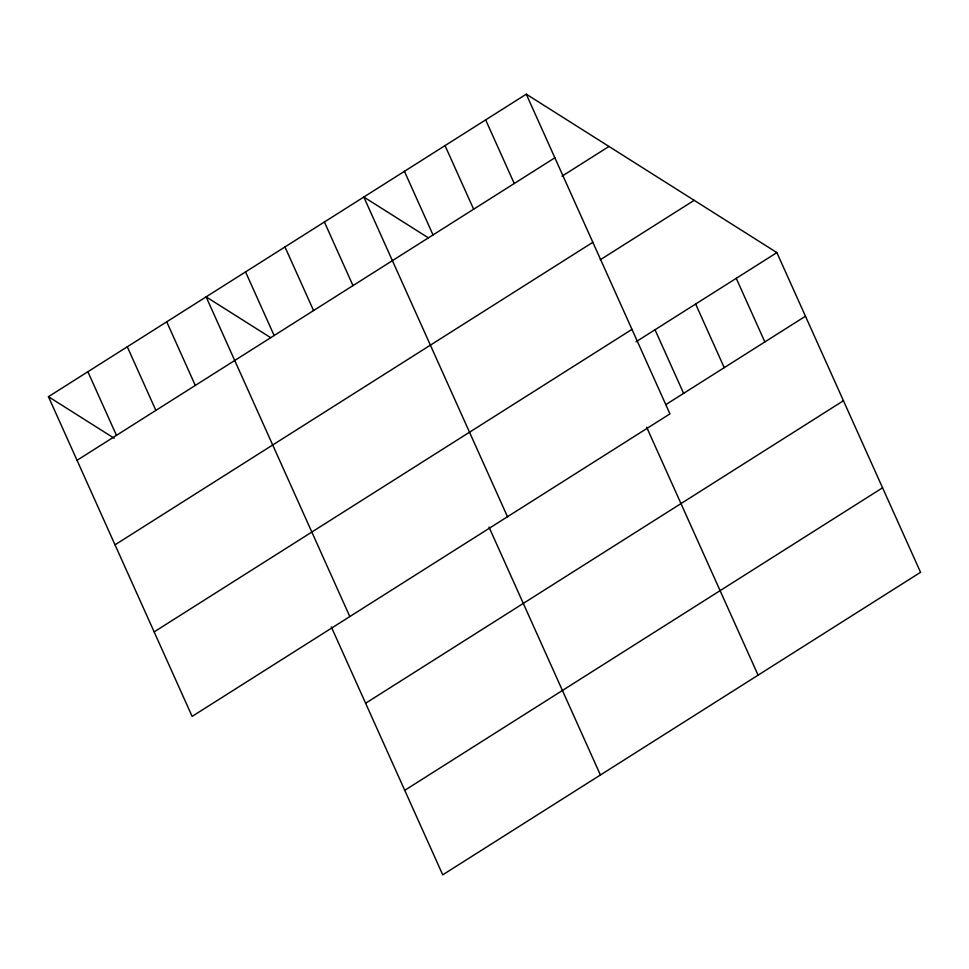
<?xml version="1.0" encoding="UTF-8"?>
<svg xmlns="http://www.w3.org/2000/svg" width="969" height="969" viewBox="0 0 969 969"><rect width="100%" height="100%" fill="white"/><g stroke="black" fill="none" stroke-linecap="round" stroke-linejoin="round"><path stroke-width="1.45" d="M526.276 94.175L669.954 413.872L192.128 716.394L48.45 396.696L526.276 94.175L776.872 252.606L920.55 572.304L442.724 874.825L331.313 626.919M77.035 460.311L554.874 157.79M562.008 176.188L608.98 146.464M115.02 544.82L592.846 242.298M600.259 259.789L694.179 200.329M154.144 631.885L631.982 329.363M635.991 341.803L776.872 252.606M665.848 404.618L805.457 316.221M365.616 703.252L843.442 400.73M404.739 790.316L882.565 487.795M428.274 237.78L363.823 197.034L507.49 516.731M270.593 337.612L206.131 296.865L349.809 616.563M48.45 396.696L114.124 438.218M736.258 278.321L764.844 341.936M695.645 304.036L724.231 367.651M655.032 329.751L683.617 393.366M646.674 427.256L758.085 675.163M485.663 119.89L514.248 183.504M445.05 145.604L473.635 209.219M404.436 171.319L433.022 234.934M488.994 527.088L600.405 774.994M324.397 221.986L352.982 285.601M284.971 246.95L313.568 310.564M245.557 271.901L274.142 335.516M166.716 321.817L195.302 385.432M127.29 346.781L155.876 410.396M87.876 371.733L116.462 435.347"/></g></svg>
